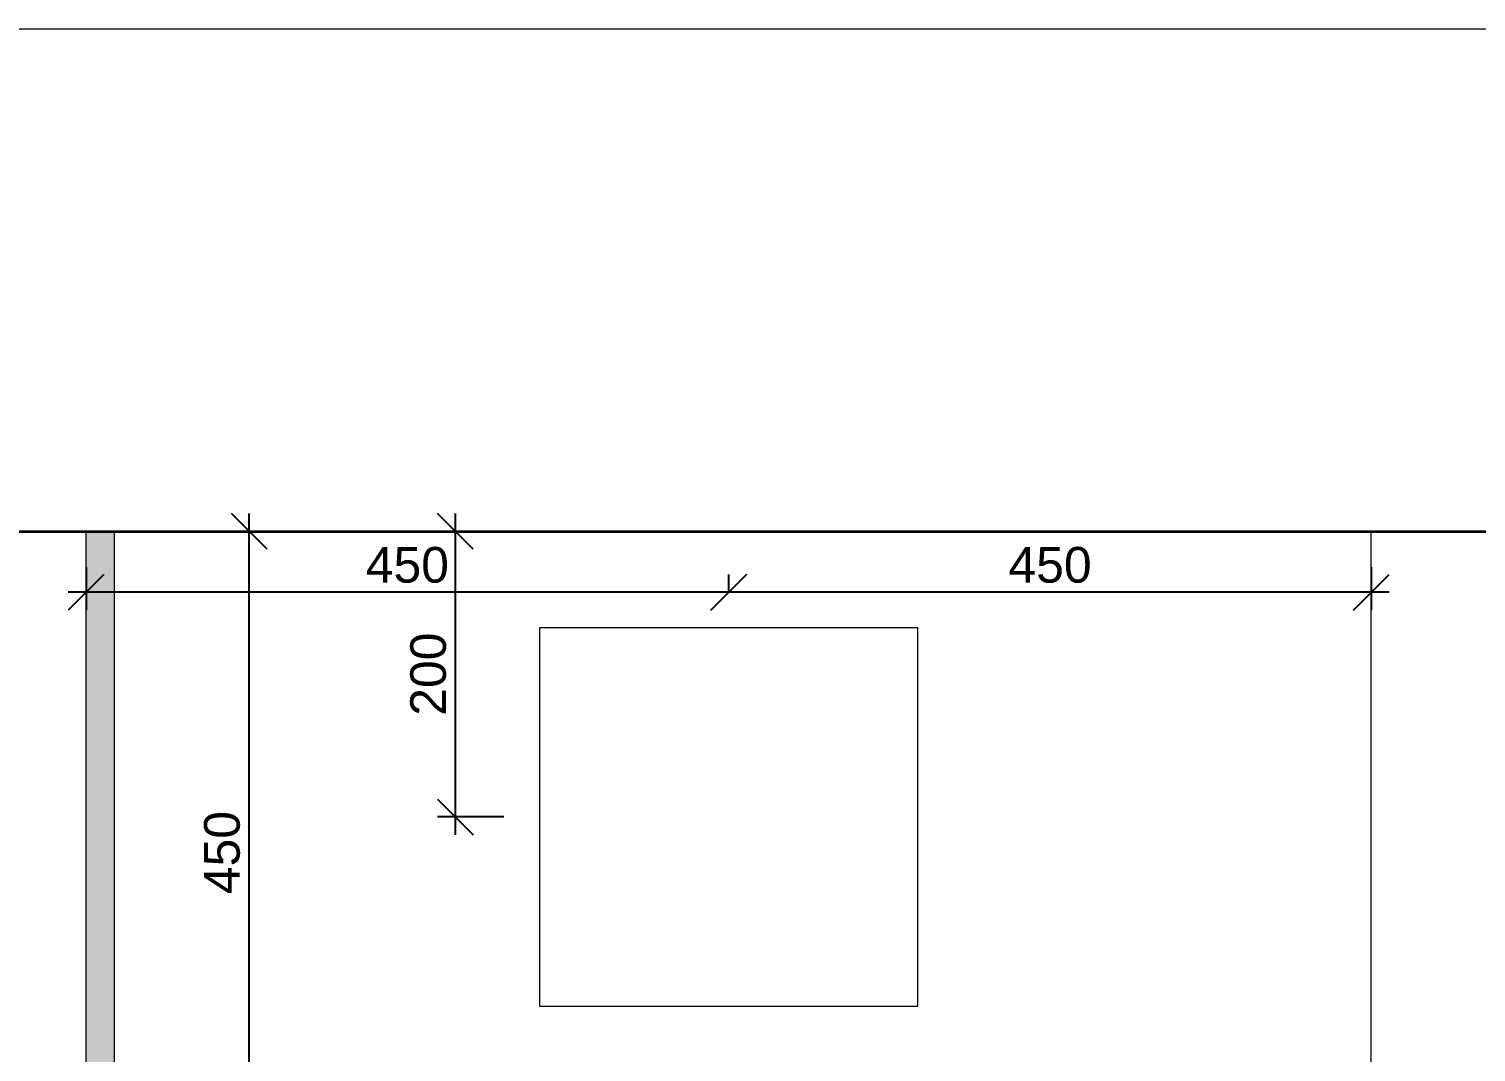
# Model space of a CAD drawing. Header units: millimetres. Extents: x 3767 to 22479, y 1034 to 12216.
# Drawn here: x 9365 to 10378, y 11500 to 12216 of the extents above; entities that cross this region are included whole.
import ezdxf

# ---------------------------------------------------------------- set-up
doc = ezdxf.new("R2010")
doc.units = ezdxf.units.MM
for name, color, linetype, lineweight in [('dim', 4, 'Continuous', 0), ('equipments', 137, 'Continuous', 13), ('hatch', 255, 'Continuous', 0), ('sanitary', 4, 'Continuous', 13), ('section', 5, 'Continuous', 35), ('wall', 7, 'Continuous', 13)]:
    doc.layers.add(name, color=color, linetype=linetype, lineweight=lineweight)
doc.styles.add('ARIAL', font='arial.ttf')
doc.dimstyles.new('25', dxfattribs={"dimtxt": 25, "dimasz": 25, "dimexe": 12.5, "dimexo": 25, "dimgap": 6.25, "dimtad": 1, "dimdec": 0, "dimdsep": 46, "dimlunit": 6, "dimtxsty": 'ARIAL', "dimblk": 'OBLIQUE', "dimcen": 25, "dimdle": 12.5, "dimclrd": 256, "dimclre": 256, "dimclrt": 2, "dimadec": 0, "dimazin": 0, "dimtfac": 1, "dimtdec": 0, "dimtmove": 0, "dimatfit": 1, "dimldrblk": 'DOTSMALL', "dimfxl": 1, "dimtvp": 1, "dimtolj": 1, "dimtzin": 0, "dimarcsym": 0})

# ---------------------------------------------------------------- blocks, each defined once
blk = doc.blocks.new('_Oblique')
at = {"color": 0, "linetype": 'ByBlock', "lineweight": -2}
blk.add_line((-0.5, -0.5), (0.5, 0.5), dxfattribs=at)
blk = doc.blocks.new('*D278')
at = {"layer": 'Defpoints', "color": 0, "transparency": 16777216}
for p in [(10305.1, 11864.4), (9855.1, 11821.8), (9855.1, 11796.9)]:
    blk.add_point(p, dxfattribs=at)
at = {"layer": 'dim', "lineweight": -2, "transparency": 16777216}
for p, q in [((10305.1, 11839.4), (10305.1, 11809.3)), ((9855.1, 11821.9), (9855.1, 11834.3)), ((10317.6, 11821.8), (9842.6, 11821.8))]:
    blk.add_line(p, q, dxfattribs=at)
at = {"layer": 'dim', "lineweight": -2, "transparency": 16777216, "xscale": 25, "yscale": 25, "zscale": 25, "rotation": 180}
blk.add_blockref('_Oblique', (9855.1, 11821.8), dxfattribs=at)
at = {"layer": 'dim', "lineweight": -2, "transparency": 16777216, "xscale": 25, "yscale": 25, "zscale": 25}
blk.add_blockref('_Oblique', (10305.1, 11821.8), dxfattribs=at)
at = {"layer": 'dim', "color": 2, "transparency": 16777216, "insert": (10080.1, 11840.8), "char_height": 25, "attachment_point": 5, "style": 'ARIAL'}
blk.add_mtext('\\A1;450', dxfattribs=at)
blk = doc.blocks.new('_DotSmall')
at = {"color": 0, "linetype": 'ByBlock', "const_width": 0.5}
blk.add_lwpolyline([(-0.0625, 0, 1), (0.0625, 0, 1)], format="xyb", close=True, dxfattribs=at)
blk = doc.blocks.new('*D279')
at = {"layer": 'Defpoints', "color": 0, "transparency": 16777216}
for p in [(9405.1, 11864.4), (9405.1, 11821.8), (9855.1, 11796.9)]:
    blk.add_point(p, dxfattribs=at)
at = {"layer": 'dim', "lineweight": -2, "transparency": 16777216}
for p, q in [((9405.1, 11839.4), (9405.1, 11809.3)), ((9855.1, 11821.9), (9855.1, 11834.3)), ((9867.6, 11821.8), (9392.6, 11821.8))]:
    blk.add_line(p, q, dxfattribs=at)
at = {"layer": 'dim', "lineweight": -2, "transparency": 16777216, "xscale": 25, "yscale": 25, "zscale": 25, "rotation": 180}
blk.add_blockref('_Oblique', (9405.1, 11821.8), dxfattribs=at)
at = {"layer": 'dim', "lineweight": -2, "transparency": 16777216, "xscale": 25, "yscale": 25, "zscale": 25}
blk.add_blockref('_Oblique', (9855.1, 11821.8), dxfattribs=at)
at = {"layer": 'dim', "color": 2, "transparency": 16777216, "insert": (9630.1, 11840.8), "char_height": 25, "attachment_point": 5, "style": 'ARIAL'}
blk.add_mtext('\\A1;450', dxfattribs=at)
blk = doc.blocks.new('*D282')
at = {"layer": 'Defpoints', "color": 0, "transparency": 16777216}
for p in [(9663.8, 11864.4), (9855.1, 11864.4), (9722.6, 11664.4)]:
    blk.add_point(p, dxfattribs=at)
at = {"layer": 'dim', "lineweight": -2, "transparency": 16777216}
for p, q in [((9663.8, 11651.9), (9663.8, 11876.9)), ((9830.1, 11864.4), (9651.3, 11864.4)), ((9697.6, 11664.4), (9651.3, 11664.4))]:
    blk.add_line(p, q, dxfattribs=at)
at = {"layer": 'dim', "lineweight": -2, "transparency": 16777216, "xscale": 25, "yscale": 25, "zscale": 25}
for p, rotation in [((9663.8, 11864.4), 90), ((9663.8, 11664.4), 270)]:
    blk.add_blockref('_Oblique', p, dxfattribs=dict(at, rotation=rotation))
at = {"layer": 'dim', "color": 2, "transparency": 16777216, "insert": (9644.8, 11764.4), "char_height": 25, "attachment_point": 5, "rotation": 90, "style": 'ARIAL'}
blk.add_mtext('\\A1;200', dxfattribs=at)
blk = doc.blocks.new('*D288')
at = {"layer": 'Defpoints', "color": 0, "transparency": 16777216}
for p in [(9519.4, 11864.4), (9855.1, 11864.4), (9853.7, 11414.4)]:
    blk.add_point(p, dxfattribs=at)
at = {"layer": 'dim', "lineweight": -2, "transparency": 16777216}
for p, q in [((9519.4, 11401.9), (9519.4, 11876.9)), ((9830.1, 11864.4), (9506.9, 11864.4)), ((9828.7, 11414.4), (9506.9, 11414.4))]:
    blk.add_line(p, q, dxfattribs=at)
at = {"layer": 'dim', "lineweight": -2, "transparency": 16777216, "xscale": 25, "yscale": 25, "zscale": 25}
for p, rotation in [((9519.4, 11864.4), 90), ((9519.4, 11414.4), 270)]:
    blk.add_blockref('_Oblique', p, dxfattribs=dict(at, rotation=rotation))
at = {"layer": 'dim', "color": 2, "transparency": 16777216, "insert": (9500.4, 11639.4), "char_height": 25, "attachment_point": 5, "rotation": 90, "style": 'ARIAL'}
blk.add_mtext('\\A1;450', dxfattribs=at)

msp = doc.modelspace()

# ---------------------------------------------------------------- hatches: boundary and pattern name
at = {"layer": 'hatch'}
h = msp.add_hatch(color=254, dxfattribs=at)
h.dxf.hatch_style = 1
h.paths.add_polyline_path([(9425.1, 11864.4), (9405.1, 11864.4), (9405.1, 9714.4), (9425.1, 9714.4)])

# ---------------------------------------------------------------- linework, layer by layer
at = {"layer": 'dim'}
msp.add_lwpolyline([(3766.7, 12216.3), (11391.7, 12216.3), (11391.7, 1034.3), (3766.7, 1034.3)], close=True, dxfattribs=at)
at = {"layer": 'equipments'}
for p, q in [((9405.1, 9714.4), (9405.1, 11864.4)), ((9425.1, 9714.4), (9425.1, 11864.4))]:
    msp.add_line(p, q, dxfattribs=at)
at = {"layer": 'sanitary'}
msp.add_lwpolyline([(9722.6, 11531.9), (9987.6, 11531.9), (9987.6, 11796.9), (9722.6, 11796.9)], close=True, dxfattribs=at)
at = {"layer": 'section', "linetype": 'Continuous'}
msp.add_line((7155.1, 11864.4), (10555.1, 11864.4), dxfattribs=at)
at = {"layer": 'wall'}
msp.add_line((10305.1, 9714.4), (10305.1, 11864.4), dxfattribs=at)

# ---------------------------------------------------------------- dimensions: what is measured, and where the dimension line sits
at = {"layer": 'dim'}
dim = msp.add_linear_dim(base=(9519.4, 11864.4), p1=(9853.7, 11414.4), p2=(9855.1, 11864.4), angle=90, dimstyle='25', override={"dimtmove": 1}, dxfattribs=at)
dim.commit()
dim.dimension.update_dxf_attribs({"geometry": '*D288', "text_midpoint": (9500.4, 11639.4)})
dim = msp.add_linear_dim(base=(9663.8, 11864.4), p1=(9722.6, 11664.4), p2=(9855.1, 11864.4), angle=90, dimstyle='25', dxfattribs=at)
dim.commit()
dim.dimension.update_dxf_attribs({"geometry": '*D282', "text_midpoint": (9644.8, 11764.4)})
for base, p1, p2, picture, middle in [((9405.1, 11821.8), (9855.1, 11796.9), (9405.1, 11864.4), '*D279', (9630.1, 11840.8)), ((9855.1, 11821.8), (10305.1, 11864.4), (9855.1, 11796.9), '*D278', (10080.1, 11840.8))]:
    dim = msp.add_linear_dim(base=base, p1=p1, p2=p2, dimstyle='25', dxfattribs=at)
    dim.commit()
    dim.dimension.update_dxf_attribs({"geometry": picture, "text_midpoint": middle})

doc.saveas('drawing.dxf')
